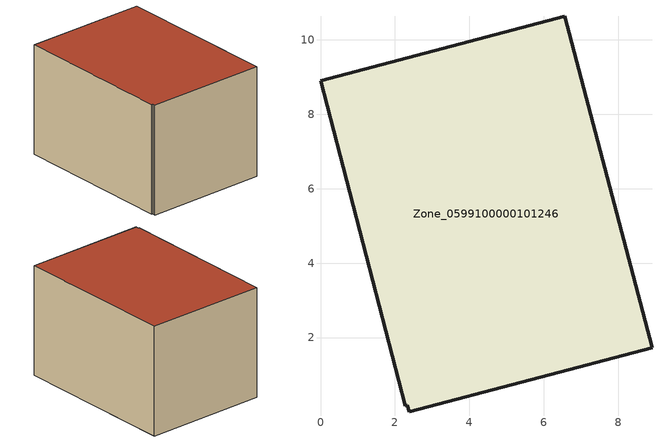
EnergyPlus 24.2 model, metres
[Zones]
Zone_0599100000101246
 floor ground (C_G): 2.34,0.19 2.28,0.17 0,8.91 6.56,10.63 8.91,1.73 2.38,0.01 z3.22
 wall outside (C_F): 8.91,1.73 6.56,10.63 0,8.91 2.28,0.17 2.34,0.19 2.38,0.01 8.91,1.73 z3.22:9.32
 roof outside (C_R): 2.38,0.01 8.91,1.73 6.56,10.63 0,8.91 2.28,0.17 2.34,0.19 z9.32
[BUILDING]
Pand.0599100000101246: North Axis=0; Terrain=City; Loads Convergence Tolerance Value=0.04; Temperature Convergence Tolerance Value=0.4; Solar Distribution=FullExterior; Maximum Number of Warmup Days=25; Minimum Number of Warmup Days=1
[Site:Location]
Rotterdam.The.Hague.AP_ZH_NLD Design_Conditions: Latitude=51.96; Longitude=4.45; Time Zone=1; Elevation=-4.5
[SITE:GROUNDTEMPERATURE:BUILDINGSURFACE]
18, 18, 18, 18, 18, 18, 18, 18, 18, 18, 18, 18
[MATERIAL] Thermal Absorptance=0.9; Solar Absorptance=0.7; Visible Absorptance=0.7
Name | Roughness | Thickness | Conductivity | Density | Specific Heat
G.TC.1946-1964 | MediumSmooth | 0.15 | 1 | 540 | 1210
F.TC.1946-1964 | Rough | 0.3 | 0.857143 | 1920 | 840
R.TC.1946-1964 | MediumRough | 0.2 | 0.235294 | 1500 | 1000
[CONSTRUCTION]
C_G: G.TC.1946-1964
C_F: F.TC.1946-1964
C_R: R.TC.1946-1964
[ZONE]
Zone_0599100000101246: Type=1; Multiplier=1; Ceiling Height=Autocalculate; Volume=Autocalculate; Floor Area=autocalculate; Part of Total Floor Area=Yes
[ZONEINFILTRATION:DESIGNFLOWRATE]
Infil_Zone_0599100000101246: Zone or ZoneList or Space or SpaceList=Zone_0599100000101246; Schedule=AlwaysOn; Design Flow Rate Calculation Method=Flow/Area; Flow Rate per Floor Area=0.003; Constant Term Coefficient=1; Temperature Term Coefficient=0; Velocity Term Coefficient=0; Velocity Squared Term Coefficient=0
[HVACTEMPLATE:ZONE:IDEALLOADSAIRSYSTEM]
Zone_0599100000101246: Maximum Heating Supply Air Temperature=50; Minimum Cooling Supply Air Temperature=13; Maximum Heating Supply Air Humidity Ratio=0.0156; Minimum Cooling Supply Air Humidity Ratio=0.0077; Heating Limit=NoLimit; Cooling Limit=NoLimit; Dehumidification Control Type=ConstantSensibleHeatRatio; Cooling Sensible Heat Ratio=0.7; Dehumidification Setpoint=60; Humidification Control Type=None; Humidification Setpoint=30; Outdoor Air Method=None; Outdoor Air Flow Rate per Person=0.00944; Outdoor Air Flow Rate per Zone Floor Area=0; Outdoor Air Flow Rate per Zone=0; Demand Controlled Ventilation Type=None; Outdoor Air Economizer Type=NoEconomizer; Heat Recovery Type=None; Sensible Heat Recovery Effectiveness=0.7; Latent Heat Recovery Effectiveness=0.65
[ZONECONTROL:THERMOSTAT]
ThermostatControl_Zone_0599100000101246: Zone or ZoneList=Zone_0599100000101246; Control Type Schedule=DualSetpointControlType; Control 1=Thermostat_Zone_0599100000101246; Temperature Difference Between Cutout And Setpoint=0
[THERMOSTATSETPOINT:DUALSETPOINT]
Thermostat_Zone_0599100000101246: Heating Setpoint Temperature Schedule=HeatingSetpoint_Zone_0599100000101246; Cooling Setpoint Temperature Schedule=CoolingSetpoint_Zone_0599100000101246
[SCHEDULE:COMPACT]
HeatingSetpoint_Zone_0599100000101246: Through: 12/31, For: AllDays, Until: 24:00, 21
CoolingSetpoint_Zone_0599100000101246: Through: 12/31, For: AllDays, Until: 24:00, 24
DualSetpointControlType: Through: 12/31, For: AllDays, Until: 24:00, 4
AlwaysOn: Through: 12/31, For: AllDays, Until: 24:00, 1
